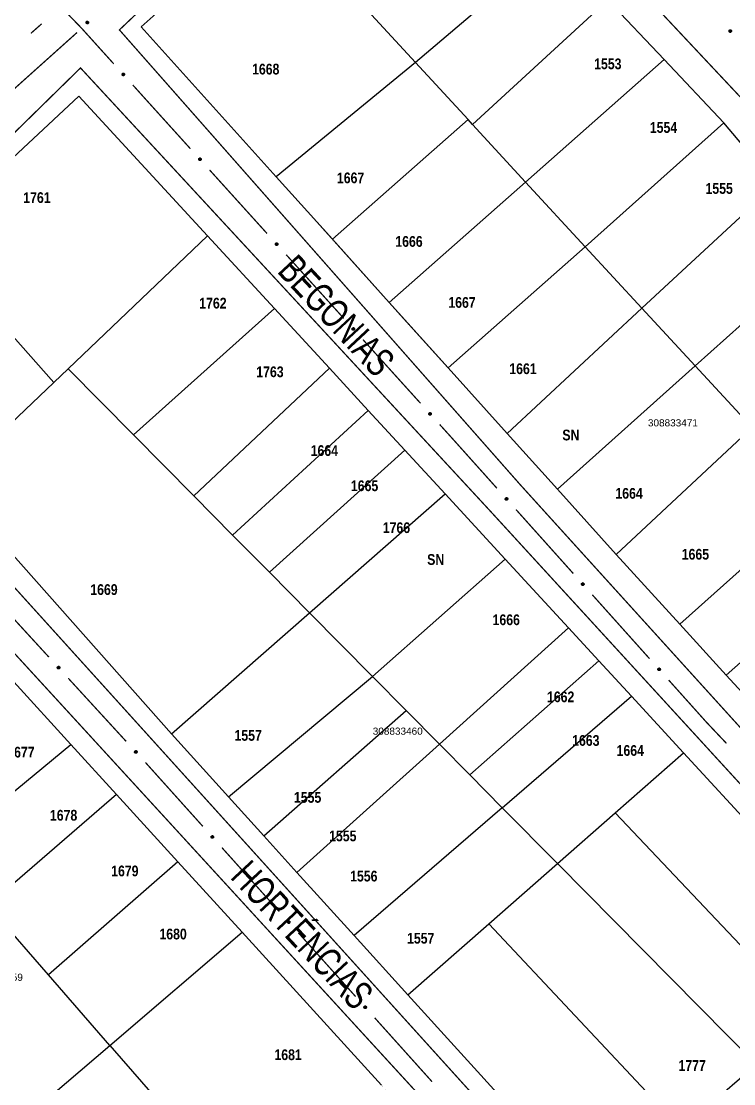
# Model space of a CAD drawing. Extents: x 201549 to 203722, y 4857623 to 4859778.
# Drawn here: x 203247.3 to 203347, y 4858338.3 to 4858486.9 of the extents above; entities that cross this region are included whole.
import ezdxf
from ezdxf.enums import TextEntityAlignment as Align

# ---------------------------------------------------------------- set-up
doc = ezdxf.new("R2010")
doc.units = 0
doc.header["$LTSCALE"] = 1.5
doc.header["$MEASUREMENT"] = 0
for name, color, linetype in [('CD-MALHA-LOTES', 40, 'CONTINUOUS'), ('CD_TXT_QUADRA', 1, 'CONTINUOUS'), ('RU-QUADRAS', 6, 'CONTINUOUS'), ('SV-EIXO-RUA-N-PAV', 6, 'CONTINUOUS'), ('SV-RUA-NAO-PAV-S-GUIA-C-GUIA', 7, 'CONTINUOUS'), ('SV-TXT-RUA-N-PAV-S-GUIA-C-GUIA', 7, 'CONTINUOUS'), ('Th_NmrPort', 1, 'CONTINUOUS')]:
    doc.layers.add(name, color=color, linetype=linetype)
doc.styles.add('ARIAL', font='ARIAL.TTF')
doc.styles.add('MONOTXT', font='ARIAL.TTF', dxfattribs={"height": 0.2})
doc.styles.get("Standard").update_dxf_attribs({"font": 'swisscbo.ttf'})

msp = doc.modelspace()

# ---------------------------------------------------------------- linework, layer by layer
at = {"layer": 'CD-MALHA-LOTES', "linetype": 'Continuous'}
for p, q in [((203282.62, 4858502.69), (203264.12, 4858486.1)), ((203322, 4858497.67), (203302.5, 4858481.11)), ((203302.5, 4858481.11), (203292.72, 4858491.72)), ((203329.42, 4858489.82), (203310.49, 4858472.44)), ((203337.27, 4858481.52), (203329.42, 4858489.82)), ((203264.12, 4858486.1), (203283, 4858465.13)), ((203302.5, 4858481.11), (203283, 4858465.13)), ((203309.85, 4858473.13), (203302.5, 4858481.11)), ((203317.9, 4858464.4), (203337.27, 4858481.52)), ((203345.63, 4858472.67), (203337.27, 4858481.52)), ((203255.4, 4858476.42), (203233.99, 4858456.57)), ((203273.38, 4858456.89), (203255.4, 4858476.42)), ((203290.86, 4858456.4), (203309.85, 4858473.13)), ((203310.49, 4858472.44), (203309.85, 4858473.13)), ((203317.9, 4858464.4), (203310.49, 4858472.44)), ((203326.25, 4858455.34), (203345.63, 4858472.67)), ((203352.87, 4858464.07), (203345.63, 4858472.67)), ((203283, 4858465.13), (203290.86, 4858456.4)), ((203298.83, 4858447.55), (203317.9, 4858464.4)), ((203317.9, 4858464.4), (203326.25, 4858455.34)), ((203352.87, 4858464.07), (203334.18, 4858446.74)), ((203251.89, 4858436.35), (203233.99, 4858456.57)), ((203253.9, 4858438.28), (203273.38, 4858456.89)), ((203282.77, 4858446.69), (203273.38, 4858456.89)), ((203290.86, 4858456.4), (203298.83, 4858447.55)), ((203326.25, 4858455.34), (203307.08, 4858438.39)), ((203334.18, 4858446.74), (203326.25, 4858455.34)), ((203359.68, 4858454.89), (203341.61, 4858438.7)), ((203298.83, 4858447.55), (203307.08, 4858438.39)), ((203263.03, 4858429.05), (203282.77, 4858446.69)), ((203290.45, 4858438.35), (203282.77, 4858446.69)), ((203334.18, 4858446.74), (203315.31, 4858429.25)), ((203334.18, 4858446.74), (203341.61, 4858438.7)), ((203251.89, 4858436.35), (203253.9, 4858438.28)), ((203253.9, 4858438.28), (203263.03, 4858429.05)), ((203271.46, 4858420.52), (203290.45, 4858438.35)), ((203295.88, 4858432.45), (203290.45, 4858438.35)), ((203307.08, 4858438.39), (203315.31, 4858429.25)), ((203341.61, 4858438.7), (203322.34, 4858421.44)), ((203349.59, 4858430.08), (203341.61, 4858438.7)), ((203245.9, 4858430.63), (203251.89, 4858436.35)), ((203276.9, 4858415.03), (203295.88, 4858432.45)), ((203301.01, 4858426.88), (203295.88, 4858432.45)), ((203315.31, 4858429.25), (203322.34, 4858421.44)), ((203349.59, 4858430.08), (203330.58, 4858412.29)), ((203263.03, 4858429.05), (203271.46, 4858420.52)), ((203282.06, 4858409.82), (203301.01, 4858426.88)), ((203306.64, 4858420.77), (203301.01, 4858426.88)), ((203237.22, 4858422.33), (203268.35, 4858387.21)), ((203271.46, 4858420.52), (203276.9, 4858415.03)), ((203287.68, 4858404.13), (203306.64, 4858420.77)), ((203315.04, 4858411.64), (203306.64, 4858420.77)), ((203322.34, 4858421.44), (203330.58, 4858412.29)), ((203339.47, 4858402.56), (203358.93, 4858419.98)), ((203276.9, 4858415.03), (203282.06, 4858409.82)), ((203296.47, 4858395.25), (203315.04, 4858411.64)), ((203323.88, 4858402.05), (203315.04, 4858411.64)), ((203330.58, 4858412.29), (203339.47, 4858402.56)), ((203365.26, 4858412.64), (203345.97, 4858395.44)), ((203282.06, 4858409.82), (203287.68, 4858404.13)), ((203268.35, 4858387.21), (203287.68, 4858404.13)), ((203287.68, 4858404.13), (203296.47, 4858395.25)), ((203339.47, 4858402.56), (203345.97, 4858395.44)), ((203305.83, 4858385.79), (203323.88, 4858402.05)), ((203328.13, 4858397.42), (203323.88, 4858402.05)), ((203310.1, 4858381.47), (203328.13, 4858397.42)), ((203332.69, 4858392.47), (203328.13, 4858397.42)), ((203276.31, 4858378.43), (203296.47, 4858395.25)), ((203301.17, 4858390.5), (203296.47, 4858395.25)), ((203345.97, 4858395.44), (203352.21, 4858388.6)), ((203254.28, 4858385.72), (203246.29, 4858394.48)), ((203314.63, 4858376.89), (203332.69, 4858392.47)), ((203339.97, 4858384.56), (203332.69, 4858392.47)), ((203281.29, 4858372.94), (203301.17, 4858390.5)), ((203305.83, 4858385.79), (203301.17, 4858390.5)), ((203268.35, 4858387.21), (203276.31, 4858378.43)), ((203236.13, 4858370.79), (203254.28, 4858385.72)), ((203260.64, 4858378.76), (203254.28, 4858385.72)), ((203285.91, 4858367.85), (203305.83, 4858385.79)), ((203305.83, 4858385.79), (203310.1, 4858381.47)), ((203330.41, 4858376.17), (203339.97, 4858384.56)), ((203366.89, 4858355.33), (203339.97, 4858384.56)), ((203310.1, 4858381.47), (203314.63, 4858376.89)), ((203260.64, 4858378.76), (203242.7, 4858363.22)), ((203269.24, 4858369.34), (203260.64, 4858378.76)), ((203276.31, 4858378.43), (203281.29, 4858372.94)), ((203314.63, 4858376.89), (203293.92, 4858359.02)), ((203314.63, 4858376.89), (203322.35, 4858369.09)), ((203322.35, 4858369.09), (203330.41, 4858376.17)), ((203330.41, 4858376.17), (203357.64, 4858347.4)), ((203281.29, 4858372.94), (203285.91, 4858367.85)), ((203269.24, 4858369.34), (203251.16, 4858353.5)), ((203278.23, 4858359.48), (203269.24, 4858369.34)), ((203312.74, 4858360.65), (203322.35, 4858369.09)), ((203350.16, 4858340.98), (203322.35, 4858369.09)), ((203293.92, 4858359.02), (203285.91, 4858367.85)), ((203251.16, 4858353.5), (203242.7, 4858363.22)), ((203259.72, 4858343.66), (203278.23, 4858359.48)), ((203297.75, 4858338.09), (203278.23, 4858359.48)), ((203301.44, 4858350.73), (203312.74, 4858360.65)), ((203312.74, 4858360.65), (203339.67, 4858331.99)), ((203293.92, 4858359.02), (203301.44, 4858350.73)), ((203259.72, 4858343.66), (203251.16, 4858353.5)), ((203323.27, 4858326.67), (203301.44, 4858350.73)), ((203240.56, 4858327.29), (203259.72, 4858343.66)), ((203259.72, 4858343.66), (203267.71, 4858334.48)), ((203339.67, 4858331.99), (203350.16, 4858340.98))]:
    msp.add_line(p, q, dxfattribs=at)
at = {"layer": 'RU-QUADRAS', "linetype": 'Continuous'}
for points in [[(203315.7, 4858533.48, 0.01, 0.01, 0), (203363.26, 4858577.71, 0.01, 0.01, 0.0047833237), (203479.38, 4858449.09, 0.01, 0.01, 0), (203430.84, 4858407.87, 0.01, 0.01, -0.0035769616)], [(203264.12, 4858486.1, 0.01, 0.01, 0), (203301.37, 4858519.5, 0.01, 0.01, 0), (203345.63, 4858472.67, 0.01, 0.01, -0.0307586), (203359.68, 4858454.89, 0.01, 0.01, 0), (203413.41, 4858394.27, 0.01, 0.01, 0), (203375.87, 4858362.69, 0.01, 0.01, -0.0034806393)], [(203219.1, 4858442.77, 0.01, 0.01, 0), (203255.4, 4858476.42, 0.01, 0.01, 0), (203366.89, 4858355.33, 0.01, 0.01, 0), (203333.46, 4858326.67, 0.01, 0.01, 0), (203327.78, 4858322.16, 0.01, 0.01, 0), (203323.27, 4858326.67, 0.01, 0.01, 0), (203268.35, 4858387.21, 0.01, 0.01, 0)], [(203171.66, 4858403.34, 0.01, 0.01, 0), (203208.82, 4858435.54, 0.01, 0.01, 0), (203308.17, 4858326.67, 0.01, 0.01, 0), (203319.51, 4858315.07, 0.01, 0.01, 0), (203281.31, 4858283.87, 0.01, 0.01, 0), (203249.01, 4858317.48, 0.01, 0.01, 0), (203241.13, 4858326.67, 0.01, 0.01, 0)]]:
    msp.add_lwpolyline(points, format="xyseb", close=True, dxfattribs=at)
at = {"layer": 'SV-EIXO-RUA-N-PAV', "const_width": 0.18}
for points in [[(203255.792024, 4858485.894484), (203252.090799, 4858489.714239)], [(203256.248362, 4858485.388723), (203255.792024, 4858485.894484)], [(203246.211465, 4858477.305737), (203255.146632, 4858485.315905)], [(203260.267754, 4858480.934008), (203256.248362, 4858485.388723)], [(203265.057745, 4858475.625234), (203262.947349, 4858477.964198)], [(203265.627663, 4858474.995037), (203265.057745, 4858475.625234)], [(203270.993618, 4858469.061528), (203265.627663, 4858474.995037)], [(203281.725529, 4858457.194512), (203273.676596, 4858466.094774)], [(203292.45744, 4858445.327495), (203284.408507, 4858454.227757)], [(203303.189351, 4858433.460478), (203295.140417, 4858442.36074)], [(203307.818834, 4858428.341337), (203305.872328, 4858430.493724)], [(203307.884219, 4858428.26835), (203307.818834, 4858428.341337)], [(203313.889454, 4858421.564832), (203307.884219, 4858428.26835)], [(203324.565427, 4858409.647466), (203316.558447, 4858418.58549)], [(203251.199753, 4858397.955991), (203243.089212, 4858406.800149)], [(203335.2414, 4858397.730101), (203327.23442, 4858406.668125)], [(203262.013807, 4858386.163781), (203253.903266, 4858395.007939)], [(203343.178966, 4858388.869563), (203337.910393, 4858394.75076)], [(203343.250426, 4858388.79396), (203343.178966, 4858388.869563)], [(203345.998089, 4858385.887012), (203343.250426, 4858388.79396)], [(203264.750992, 4858383.179012), (203264.717321, 4858383.215729)], [(203265.385855, 4858382.472051), (203264.750992, 4858383.179012)], [(203272.735496, 4858374.28775), (203265.385855, 4858382.472051)], [(203283.425883, 4858362.383312), (203275.408093, 4858371.311641)], [(203294.116269, 4858350.478875), (203286.098479, 4858359.407203)], [(203304.806656, 4858338.574437), (203296.788866, 4858347.502766)]]:
    msp.add_lwpolyline(points, dxfattribs=at)
at = {"layer": 'SV-EIXO-RUA-N-PAV'}
for points in [[(203256.412458, 4858486.673197), (203256.411674, 4858486.722099), (203256.421, 4858486.764289), (203256.438906, 4858486.797238), (203256.462321, 4858486.822228), (203256.489156, 4858486.845096), (203256.521298, 4858486.862183), (203256.561172, 4858486.873246), (203256.610222, 4858486.874377), (203256.652813, 4858486.861982), (203256.686055, 4858486.846156), (203256.71352, 4858486.82324), (203256.735298, 4858486.796799), (203256.751943, 4858486.762825), (203256.762759, 4858486.722307), (203256.762703, 4858486.672958), (203256.753276, 4858486.631659), (203256.735119, 4858486.600244), (203256.711907, 4858486.572779), (203256.684231, 4858486.549761), (203256.652583, 4858486.53317), (203256.611768, 4858486.522353), (203256.563061, 4858486.523054), (203256.521763, 4858486.531986), (203256.490101, 4858486.549697), (203256.463577, 4858486.573159), (203256.440313, 4858486.599795), (203256.421791, 4858486.631389), (203256.412458, 4858486.673197)], [(203346.515696, 4858485.69051), (203346.564583, 4858485.689065), (203346.606304, 4858485.677827), (203346.638403, 4858485.658439), (203346.662301, 4858485.633909), (203346.683923, 4858485.606061), (203346.699528, 4858485.573174), (203346.708763, 4858485.532837), (203346.707659, 4858485.483787), (203346.693337, 4858485.441805), (203346.676013, 4858485.409318), (203346.65187, 4858485.382926), (203346.624465, 4858485.362374), (203346.589768, 4858485.347294), (203346.548799, 4858485.338334), (203346.499504, 4858485.340639), (203346.458677, 4858485.351937), (203346.428122, 4858485.371505), (203346.401743, 4858485.395945), (203346.380009, 4858485.424641), (203346.364876, 4858485.457011), (203346.35593, 4858485.498277), (203346.358849, 4858485.546901), (203346.369653, 4858485.587749), (203346.388787, 4858485.618571), (203346.413433, 4858485.644), (203346.441101, 4858485.666027), (203346.473506, 4858485.68309), (203346.515696, 4858485.69051)], [(203261.622073, 4858479.268684), (203261.573199, 4858479.270501), (203261.531565, 4858479.282056), (203261.499614, 4858479.301689), (203261.475904, 4858479.3264), (203261.454495, 4858479.354412), (203261.439141, 4858479.387417), (203261.430213, 4858479.427823), (203261.431692, 4858479.476864), (203261.446333, 4858479.518735), (203261.463904, 4858479.551089), (203261.488248, 4858479.577297), (203261.515809, 4858479.597639), (203261.550619, 4858479.612454), (203261.591655, 4858479.621101), (203261.640932, 4858479.618421), (203261.681671, 4858479.606812), (203261.712076, 4858479.587011), (203261.738268, 4858479.562371), (203261.759783, 4858479.533511), (203261.774668, 4858479.501026), (203261.7833, 4858479.459693), (203261.78001, 4858479.411093), (203261.768896, 4858479.370328), (203261.749527, 4858479.339653), (203261.724688, 4858479.314413), (203261.696853, 4858479.292598), (203261.664319, 4858479.275782), (203261.622073, 4858479.268684)], [(203272.349834, 4858467.397749), (203272.300958, 4858467.39951), (203272.259311, 4858467.411019), (203272.227338, 4858467.430615), (203272.203599, 4858467.455298), (203272.182158, 4858467.483286), (203272.166766, 4858467.516273), (203272.157793, 4858467.556669), (203272.159215, 4858467.605712), (203272.173809, 4858467.6476), (203272.191343, 4858467.679974), (203272.215657, 4858467.706209), (203272.243195, 4858467.726583), (203272.277989, 4858467.741438), (203272.319015, 4858467.750132), (203272.368294, 4858467.747508), (203272.409046, 4858467.735945), (203272.439474, 4858467.716179), (203272.465694, 4858467.691569), (203272.487242, 4858467.662733), (203272.502164, 4858467.630265), (203272.510843, 4858467.588942), (203272.507609, 4858467.540338), (203272.496541, 4858467.499561), (203272.477207, 4858467.468863), (203272.452397, 4858467.443595), (203272.424587, 4858467.421748), (203272.392071, 4858467.404895), (203272.349834, 4858467.397749)], [(203283.081745, 4858455.530732), (203283.032868, 4858455.532494), (203282.991221, 4858455.544002), (203282.959248, 4858455.563598), (203282.93551, 4858455.588282), (203282.914069, 4858455.61627), (203282.898677, 4858455.649257), (203282.889704, 4858455.689653), (203282.891126, 4858455.738695), (203282.905719, 4858455.780583), (203282.923254, 4858455.812957), (203282.947568, 4858455.839192), (203282.975106, 4858455.859566), (203283.009899, 4858455.874421), (203283.050926, 4858455.883115), (203283.100205, 4858455.880491), (203283.140957, 4858455.868928), (203283.171385, 4858455.849162), (203283.197605, 4858455.824552), (203283.219153, 4858455.795716), (203283.234075, 4858455.763248), (203283.242754, 4858455.721925), (203283.23952, 4858455.673321), (203283.228452, 4858455.632544), (203283.209118, 4858455.601846), (203283.184308, 4858455.576578), (203283.156497, 4858455.554731), (203283.123982, 4858455.537879), (203283.081745, 4858455.530732)], [(203293.813656, 4858443.663716), (203293.764779, 4858443.665477), (203293.723132, 4858443.676985), (203293.691159, 4858443.696581), (203293.667421, 4858443.721265), (203293.64598, 4858443.749253), (203293.630588, 4858443.78224), (203293.621615, 4858443.822636), (203293.623037, 4858443.871678), (203293.63763, 4858443.913567), (203293.655165, 4858443.945941), (203293.679479, 4858443.972176), (203293.707016, 4858443.992549), (203293.74181, 4858444.007404), (203293.782836, 4858444.016098), (203293.832116, 4858444.013474), (203293.872868, 4858444.001912), (203293.903296, 4858443.982145), (203293.929516, 4858443.957535), (203293.951064, 4858443.928699), (203293.965986, 4858443.896231), (203293.974665, 4858443.854909), (203293.97143, 4858443.806304), (203293.960362, 4858443.765527), (203293.941028, 4858443.734829), (203293.916218, 4858443.709561), (203293.888408, 4858443.687714), (203293.855893, 4858443.670862), (203293.813656, 4858443.663716)], [(203304.545567, 4858431.796699), (203304.49669, 4858431.79846), (203304.455043, 4858431.809968), (203304.42307, 4858431.829564), (203304.399332, 4858431.854248), (203304.377891, 4858431.882236), (203304.362499, 4858431.915223), (203304.353526, 4858431.955619), (203304.354948, 4858432.004661), (203304.369541, 4858432.04655), (203304.387076, 4858432.078924), (203304.411389, 4858432.105159), (203304.438927, 4858432.125532), (203304.473721, 4858432.140387), (203304.514747, 4858432.149081), (203304.564027, 4858432.146457), (203304.604779, 4858432.134895), (203304.635207, 4858432.115128), (203304.661427, 4858432.090518), (203304.682974, 4858432.061682), (203304.697897, 4858432.029215), (203304.706576, 4858431.987892), (203304.703341, 4858431.939287), (203304.692273, 4858431.89851), (203304.672939, 4858431.867813), (203304.648129, 4858431.842544), (203304.620319, 4858431.820698), (203304.587804, 4858431.803845), (203304.545567, 4858431.796699)], [(203315.237829, 4858419.894692), (203315.188961, 4858419.896683), (203315.147369, 4858419.908387), (203315.115489, 4858419.928133), (203315.091867, 4858419.952928), (203315.070557, 4858419.981017), (203315.055321, 4858420.014076), (203315.046538, 4858420.054513), (203315.048191, 4858420.103549), (203315.062981, 4858420.145368), (203315.080668, 4858420.177659), (203315.105104, 4858420.203779), (203315.132738, 4858420.224023), (203315.167601, 4858420.238714), (203315.208668, 4858420.247215), (203315.257934, 4858420.244359), (203315.298631, 4858420.232605), (203315.328966, 4858420.212696), (203315.35507, 4858420.187963), (203315.376482, 4858420.159026), (203315.391251, 4858420.126488), (203315.399736, 4858420.085125), (203315.396273, 4858420.036536), (203315.385013, 4858419.995812), (203315.365535, 4858419.965206), (203315.340606, 4858419.940054), (203315.312694, 4858419.918339), (203315.280099, 4858419.901639), (203315.237829, 4858419.894692)], [(203325.913802, 4858407.977326), (203325.864935, 4858407.979317), (203325.823342, 4858407.991021), (203325.791462, 4858408.010768), (203325.76784, 4858408.035563), (203325.74653, 4858408.063651), (203325.731294, 4858408.09671), (203325.722511, 4858408.137148), (203325.724164, 4858408.186183), (203325.738954, 4858408.228003), (203325.756641, 4858408.260294), (203325.781077, 4858408.286414), (203325.808711, 4858408.306658), (203325.843574, 4858408.321349), (203325.884641, 4858408.32985), (203325.933907, 4858408.326994), (203325.974605, 4858408.31524), (203326.004939, 4858408.295331), (203326.031043, 4858408.270598), (203326.052455, 4858408.241661), (203326.067224, 4858408.209123), (203326.075709, 4858408.16776), (203326.072246, 4858408.119171), (203326.060986, 4858408.078447), (203326.041508, 4858408.04784), (203326.016579, 4858408.022689), (203325.988667, 4858408.000973), (203325.956073, 4858407.984274), (203325.913802, 4858407.977326)], [(203252.567489, 4858396.30167), (203252.518601, 4858396.303091), (203252.476876, 4858396.31431), (203252.444767, 4858396.333684), (203252.420858, 4858396.358202), (203252.399223, 4858396.386041), (203252.383602, 4858396.41892), (203252.374349, 4858396.459253), (203252.375431, 4858396.508304), (203252.389733, 4858396.550293), (203252.407042, 4858396.582787), (203252.431173, 4858396.609191), (203252.458569, 4858396.629755), (203252.493259, 4858396.644851), (203252.534223, 4858396.65383), (203252.58352, 4858396.651548), (203252.624351, 4858396.640269), (203252.654916, 4858396.620714), (203252.681306, 4858396.596287), (203252.703053, 4858396.567601), (203252.718201, 4858396.535238), (203252.727166, 4858396.493976), (203252.72427, 4858396.44535), (203252.713485, 4858396.404498), (203252.694365, 4858396.373666), (203252.669731, 4858396.348226), (203252.642073, 4858396.326187), (203252.609676, 4858396.309109), (203252.567489, 4858396.30167)], [(203336.589776, 4858396.059961), (203336.540908, 4858396.061952), (203336.499315, 4858396.073656), (203336.467435, 4858396.093402), (203336.443813, 4858396.118197), (203336.422503, 4858396.146286), (203336.407267, 4858396.179345), (203336.398484, 4858396.219783), (203336.400137, 4858396.268818), (203336.414927, 4858396.310637), (203336.432614, 4858396.342928), (203336.457051, 4858396.369049), (203336.484684, 4858396.389292), (203336.519547, 4858396.403984), (203336.560614, 4858396.412484), (203336.60988, 4858396.409629), (203336.650578, 4858396.397875), (203336.680913, 4858396.377965), (203336.707017, 4858396.353232), (203336.728428, 4858396.324295), (203336.743197, 4858396.291758), (203336.751682, 4858396.250394), (203336.748219, 4858396.201806), (203336.736959, 4858396.161081), (203336.717481, 4858396.130475), (203336.692552, 4858396.105323), (203336.66464, 4858396.083608), (203336.632046, 4858396.066908), (203336.589776, 4858396.059961)], [(203263.381544, 4858384.509459), (203263.332656, 4858384.510881), (203263.29093, 4858384.5221), (203263.258822, 4858384.541474), (203263.234913, 4858384.565992), (203263.213277, 4858384.59383), (203263.197657, 4858384.62671), (203263.188404, 4858384.667042), (203263.189485, 4858384.716093), (203263.203787, 4858384.758082), (203263.221097, 4858384.790577), (203263.245228, 4858384.81698), (203263.272623, 4858384.837545), (203263.307313, 4858384.852641), (203263.348278, 4858384.861619), (203263.397574, 4858384.859338), (203263.438406, 4858384.848058), (203263.468971, 4858384.828504), (203263.495361, 4858384.804076), (203263.517108, 4858384.775391), (203263.532255, 4858384.743027), (203263.541221, 4858384.701766), (203263.538324, 4858384.65314), (203263.52754, 4858384.612287), (203263.508419, 4858384.581456), (203263.483785, 4858384.556016), (203263.456128, 4858384.533977), (203263.42373, 4858384.516899), (203263.381544, 4858384.509459)], [(203274.085891, 4858372.619243), (203274.037021, 4858372.621175), (203273.995415, 4858372.632828), (203273.96351, 4858372.652536), (203273.939858, 4858372.677303), (203273.918515, 4858372.705365), (203273.903239, 4858372.738406), (203273.894406, 4858372.778833), (203273.896, 4858372.82787), (203273.91074, 4858372.869707), (203273.928387, 4858372.90202), (203273.952792, 4858372.92817), (203273.980401, 4858372.948447), (203274.015247, 4858372.96318), (203274.056303, 4858372.971731), (203274.105573, 4858372.968935), (203274.146285, 4858372.95723), (203274.176643, 4858372.937357), (203274.202777, 4858372.912656), (203274.224224, 4858372.883745), (203274.239033, 4858372.851225), (203274.247567, 4858372.809872), (203274.244163, 4858372.761279), (203274.232953, 4858372.720541), (203274.213512, 4858372.689911), (203274.188613, 4858372.66473), (203274.160727, 4858372.64298), (203274.128153, 4858372.626241), (203274.085891, 4858372.619243)], [(203284.776278, 4858360.714805), (203284.727408, 4858360.716737), (203284.685801, 4858360.728391), (203284.653897, 4858360.748099), (203284.630245, 4858360.772865), (203284.608902, 4858360.800928), (203284.593625, 4858360.833968), (203284.584793, 4858360.874396), (203284.586387, 4858360.923433), (203284.601126, 4858360.96527), (203284.618774, 4858360.997582), (203284.643179, 4858361.023732), (203284.670788, 4858361.04401), (203284.705634, 4858361.058743), (203284.74669, 4858361.067293), (203284.79596, 4858361.064497), (203284.836671, 4858361.052792), (203284.86703, 4858361.03292), (203284.893164, 4858361.008218), (203284.914611, 4858360.979307), (203284.929419, 4858360.946788), (203284.937954, 4858360.905435), (203284.93455, 4858360.856842), (203284.923339, 4858360.816104), (203284.903898, 4858360.785474), (203284.879, 4858360.760292), (203284.851114, 4858360.738543), (203284.81854, 4858360.721804), (203284.776278, 4858360.714805)], [(203295.466665, 4858348.810368), (203295.417795, 4858348.8123), (203295.376188, 4858348.823953), (203295.344284, 4858348.843661), (203295.320632, 4858348.868428), (203295.299288, 4858348.89649), (203295.284012, 4858348.929531), (203295.27518, 4858348.969958), (203295.276774, 4858349.018995), (203295.291513, 4858349.060832), (203295.309161, 4858349.093145), (203295.333566, 4858349.119295), (203295.361175, 4858349.139572), (203295.39602, 4858349.154305), (203295.437077, 4858349.162856), (203295.486346, 4858349.16006), (203295.527058, 4858349.148355), (203295.557417, 4858349.128482), (203295.583551, 4858349.103781), (203295.604997, 4858349.07487), (203295.619806, 4858349.04235), (203295.628341, 4858349.000997), (203295.624936, 4858348.952404), (203295.613726, 4858348.911666), (203295.594285, 4858348.881036), (203295.569387, 4858348.855855), (203295.5415, 4858348.834105), (203295.508927, 4858348.817366), (203295.466665, 4858348.810368)]]:
    msp.add_lwpolyline(points, close=True, dxfattribs=at)
for points in [[(203256.411674, 4858486.722099), (203256.521298, 4858486.862183)], [(203256.412458, 4858486.673197), (203256.561172, 4858486.873246)], [(203256.413113, 4858486.699852), (203256.536314, 4858486.862178)], [(203256.416886, 4858486.746172), (203256.499678, 4858486.846672)], [(203256.418992, 4858486.65162), (203256.584542, 4858486.869987)], [(203256.421, 4858486.764289), (203256.489156, 4858486.845096)], [(203256.421791, 4858486.631389), (203256.610222, 4858486.874377)], [(203256.434491, 4858486.618843), (203256.62797, 4858486.865243)], [(203256.440313, 4858486.599795), (203256.652813, 4858486.861982)], [(203256.453842, 4858486.589933), (203256.66466, 4858486.851803)], [(203256.463577, 4858486.573159), (203256.686055, 4858486.846156)], [(203256.478978, 4858486.562964), (203256.700398, 4858486.831608)], [(203256.490101, 4858486.549697), (203256.71352, 4858486.82324)], [(203256.508927, 4858486.542757), (203256.722634, 4858486.807528)], [(203256.521763, 4858486.531986), (203256.735298, 4858486.796799)], [(203256.544653, 4858486.528351), (203256.741026, 4858486.775721)], [(203256.563061, 4858486.523054), (203256.751943, 4858486.762825)], [(203256.589041, 4858486.526503), (203256.755565, 4858486.740048)], [(203256.611768, 4858486.522353), (203256.762759, 4858486.722307)], [(203256.634377, 4858486.533342), (203256.757585, 4858486.691809)], [(203256.652583, 4858486.53317), (203256.762703, 4858486.672958)], [(203256.67102, 4858486.544988), (203256.753808, 4858486.647418)], [(203256.684231, 4858486.549761), (203256.753276, 4858486.631659)], [(203346.364978, 4858485.565048), (203346.603148, 4858485.357613)], [(203346.369653, 4858485.587749), (203346.624465, 4858485.362374)], [(203346.380997, 4858485.600082), (203346.635759, 4858485.374536)], [(203346.388787, 4858485.618571), (203346.65187, 4858485.382926)], [(203346.402547, 4858485.629079), (203346.660827, 4858485.395653)], [(203346.413433, 4858485.644), (203346.676013, 4858485.409318)], [(203346.430633, 4858485.652961), (203346.682629, 4858485.430434)], [(203346.441101, 4858485.666027), (203346.693337, 4858485.441805)], [(203346.460394, 4858485.670975), (203346.697726, 4858485.466473)], [(203346.473506, 4858485.68309), (203346.707659, 4858485.483787)], [(203346.493843, 4858485.684965), (203346.704443, 4858485.50964)], [(203346.515696, 4858485.69051), (203346.708763, 4858485.532837)], [(203346.542293, 4858485.688641), (203346.698839, 4858485.558174)], [(203346.564583, 4858485.689065), (203346.699528, 4858485.573174)], [(203346.588394, 4858485.682762), (203346.685018, 4858485.595478)], [(203346.606304, 4858485.677827), (203346.683923, 4858485.606061)], [(203346.35593, 4858485.498277), (203346.548799, 4858485.338334)], [(203346.358849, 4858485.546901), (203346.589768, 4858485.347294)], [(203346.361111, 4858485.520791), (203346.56685, 4858485.344713)], [(203346.364876, 4858485.457011), (203346.499504, 4858485.340639)], [(203346.365878, 4858485.475191), (203346.518568, 4858485.344893)], [(203346.375843, 4858485.438055), (203346.474396, 4858485.350688)], [(203346.380009, 4858485.424641), (203346.458677, 4858485.351937)], [(203261.7833, 4858479.459693), (203261.591655, 4858479.621101)], [(203261.774668, 4858479.501026), (203261.640932, 4858479.618421)], [(203261.622073, 4858479.268684), (203261.430213, 4858479.427823)], [(203261.664319, 4858479.275782), (203261.431692, 4858479.476864)], [(203261.643968, 4858479.274062), (203261.43471, 4858479.450987)], [(203261.573199, 4858479.270501), (203261.439141, 4858479.387417)], [(203261.595491, 4858479.270755), (203261.439944, 4858479.402411)], [(203261.677522, 4858479.287796), (203261.441756, 4858479.494101)], [(203261.696853, 4858479.292598), (203261.446333, 4858479.518735)], [(203261.549437, 4858479.276986), (203261.45348, 4858479.365003)], [(203261.531565, 4858479.282056), (203261.454495, 4858479.354412)], [(203261.70742, 4858479.305583), (203261.457127, 4858479.530025)], [(203261.724688, 4858479.314413), (203261.463904, 4858479.551089)], [(203261.735687, 4858479.32925), (203261.479194, 4858479.564638)], [(203261.749527, 4858479.339653), (203261.488248, 4858479.577297)], [(203261.757457, 4858479.358082), (203261.504422, 4858479.585563)], [(203261.768896, 4858479.370328), (203261.515809, 4858479.597639)], [(203261.773743, 4858479.392993), (203261.537161, 4858479.602238)], [(203261.78001, 4858479.411093), (203261.550619, 4858479.612454)], [(203261.777947, 4858479.437219), (203261.573557, 4858479.61486)], [(203261.773528, 4858479.482854), (203261.621835, 4858479.614312)], [(203261.763846, 4858479.520065), (203261.665963, 4858479.608181)], [(203261.759783, 4858479.533511), (203261.681671, 4858479.606812)], [(203272.501362, 4858467.522231), (203272.264542, 4858467.731206)], [(203272.507609, 4858467.540338), (203272.277989, 4858467.741438)], [(203272.505516, 4858467.566462), (203272.300923, 4858467.74387)], [(203272.510843, 4858467.588942), (203272.319015, 4858467.750132)], [(203272.501045, 4858467.612092), (203272.349202, 4858467.743377)], [(203272.502164, 4858467.630265), (203272.368294, 4858467.747508)], [(203272.491321, 4858467.649292), (203272.393337, 4858467.737296)], [(203272.487242, 4858467.662733), (203272.409046, 4858467.735945)], [(203272.349834, 4858467.397749), (203272.157793, 4858467.556669)], [(203272.392071, 4858467.404895), (203272.159215, 4858467.605712)], [(203272.371723, 4858467.403152), (203272.162263, 4858467.579839)], [(203272.300958, 4858467.39951), (203272.166766, 4858467.516273)], [(203272.32325, 4858467.39979), (203272.167552, 4858467.531269)], [(203272.405261, 4858467.416925), (203272.16926, 4858467.622961)], [(203272.424587, 4858467.421748), (203272.173809, 4858467.6476)], [(203272.277188, 4858467.405968), (203272.181132, 4858467.493876)], [(203272.259311, 4858467.411019), (203272.182158, 4858467.483286)], [(203272.435139, 4858467.434746), (203272.18459, 4858467.658902)], [(203272.452397, 4858467.443595), (203272.191343, 4858467.679974)], [(203272.463379, 4858467.458445), (203272.206618, 4858467.69354)], [(203272.477207, 4858467.468863), (203272.215657, 4858467.706209)], [(203272.485116, 4858467.487302), (203272.231822, 4858467.714494)], [(203272.496541, 4858467.499561), (203272.243195, 4858467.726583)], [(203283.217027, 4858455.620285), (203282.963733, 4858455.847477)], [(203283.228452, 4858455.632544), (203282.975106, 4858455.859566)], [(203283.233273, 4858455.655214), (203282.996453, 4858455.864189)], [(203283.23952, 4858455.673321), (203283.009899, 4858455.874421)], [(203283.237427, 4858455.699445), (203283.032834, 4858455.876853)], [(203283.242754, 4858455.721925), (203283.050926, 4858455.883115)], [(203283.232956, 4858455.745075), (203283.081113, 4858455.87636)], [(203283.234075, 4858455.763248), (203283.100205, 4858455.880491)], [(203283.223231, 4858455.782275), (203283.125247, 4858455.870279)], [(203283.219153, 4858455.795716), (203283.140957, 4858455.868928)], [(203283.081745, 4858455.530732), (203282.889704, 4858455.689653)], [(203283.123982, 4858455.537879), (203282.891126, 4858455.738695)], [(203283.103634, 4858455.536135), (203282.894174, 4858455.712822)], [(203283.032868, 4858455.532494), (203282.898677, 4858455.649257)], [(203283.055161, 4858455.532773), (203282.899463, 4858455.664252)], [(203283.137172, 4858455.549908), (203282.901171, 4858455.755944)], [(203283.156497, 4858455.554731), (203282.905719, 4858455.780583)], [(203283.009099, 4858455.538951), (203282.913042, 4858455.626859)], [(203282.991221, 4858455.544002), (203282.914069, 4858455.61627)], [(203283.167049, 4858455.567729), (203282.916501, 4858455.791885)], [(203283.184308, 4858455.576578), (203282.923254, 4858455.812957)], [(203283.19529, 4858455.591428), (203282.938528, 4858455.826523)], [(203283.209118, 4858455.601846), (203282.947568, 4858455.839192)], [(203293.927201, 4858443.724412), (203293.670439, 4858443.959507)], [(203293.941028, 4858443.734829), (203293.679479, 4858443.972176)], [(203293.948938, 4858443.753268), (203293.695644, 4858443.98046)], [(203293.960362, 4858443.765527), (203293.707016, 4858443.992549)], [(203293.965184, 4858443.788197), (203293.728364, 4858443.997172)], [(203293.97143, 4858443.806304), (203293.74181, 4858444.007404)], [(203293.969337, 4858443.832428), (203293.764745, 4858444.009836)], [(203293.974665, 4858443.854909), (203293.782836, 4858444.016098)], [(203293.964867, 4858443.878058), (203293.813024, 4858444.009343)], [(203293.965986, 4858443.896231), (203293.832116, 4858444.013474)], [(203293.955142, 4858443.915258), (203293.857158, 4858444.003262)], [(203293.951064, 4858443.928699), (203293.872868, 4858444.001912)], [(203293.813656, 4858443.663716), (203293.621615, 4858443.822636)], [(203293.855893, 4858443.670862), (203293.623037, 4858443.871678)], [(203293.835544, 4858443.669118), (203293.626085, 4858443.845805)], [(203293.764779, 4858443.665477), (203293.630588, 4858443.78224)], [(203293.787072, 4858443.665757), (203293.631374, 4858443.797235)], [(203293.869083, 4858443.682891), (203293.633081, 4858443.888927)], [(203293.888408, 4858443.687714), (203293.63763, 4858443.913567)], [(203293.74101, 4858443.671935), (203293.644953, 4858443.759842)], [(203293.723132, 4858443.676985), (203293.64598, 4858443.749253)], [(203293.89896, 4858443.700712), (203293.648412, 4858443.924868)], [(203293.916218, 4858443.709561), (203293.655165, 4858443.945941)], [(203304.648129, 4858431.842544), (203304.387076, 4858432.078924)], [(203304.659112, 4858431.857395), (203304.40235, 4858432.09249)], [(203304.672939, 4858431.867813), (203304.411389, 4858432.105159)], [(203304.680849, 4858431.886251), (203304.427555, 4858432.113444)], [(203304.692273, 4858431.89851), (203304.438927, 4858432.125532)], [(203304.697095, 4858431.92118), (203304.460275, 4858432.130156)], [(203304.703341, 4858431.939287), (203304.473721, 4858432.140387)], [(203304.701248, 4858431.965411), (203304.496656, 4858432.142819)], [(203304.706576, 4858431.987892), (203304.514747, 4858432.149081)], [(203304.696778, 4858432.011042), (203304.544935, 4858432.142327)], [(203304.697897, 4858432.029215), (203304.564027, 4858432.146457)], [(203304.687053, 4858432.048241), (203304.589069, 4858432.136245)], [(203304.682974, 4858432.061682), (203304.604779, 4858432.134895)], [(203304.545567, 4858431.796699), (203304.353526, 4858431.955619)], [(203304.587804, 4858431.803845), (203304.354948, 4858432.004661)], [(203304.567455, 4858431.802102), (203304.357996, 4858431.978788)], [(203304.49669, 4858431.79846), (203304.362499, 4858431.915223)], [(203304.518982, 4858431.79874), (203304.363285, 4858431.930218)], [(203304.600994, 4858431.815874), (203304.364992, 4858432.02191)], [(203304.620319, 4858431.820698), (203304.369541, 4858432.04655)], [(203304.472921, 4858431.804918), (203304.376864, 4858431.892825)], [(203304.455043, 4858431.809968), (203304.377891, 4858431.882236)], [(203304.630871, 4858431.833695), (203304.380323, 4858432.057851)], [(203315.340606, 4858419.940054), (203315.080668, 4858420.177659)], [(203315.351658, 4858419.954853), (203315.096005, 4858420.191153)], [(203315.365535, 4858419.965206), (203315.105104, 4858420.203779)], [(203315.373531, 4858419.983607), (203315.121308, 4858420.211988)], [(203315.385013, 4858419.995812), (203315.132738, 4858420.224023)], [(203315.389941, 4858420.018459), (203315.154107, 4858420.228546)], [(203315.396273, 4858420.036536), (203315.167601, 4858420.238714)], [(203315.394303, 4858420.06267), (203315.190547, 4858420.241039)], [(203315.399736, 4858420.085125), (203315.208668, 4858420.247215)], [(203315.390047, 4858420.108321), (203315.238823, 4858420.240319)], [(203315.391251, 4858420.126488), (203315.257934, 4858420.244359)], [(203315.380497, 4858420.145566), (203315.282928, 4858420.23403)], [(203315.376482, 4858420.159026), (203315.298631, 4858420.232605)], [(203315.237829, 4858419.894692), (203315.046538, 4858420.054513)], [(203315.280099, 4858419.901639), (203315.048191, 4858420.103549)], [(203315.259743, 4858419.899991), (203315.051117, 4858420.077661)], [(203315.188961, 4858419.896683), (203315.055321, 4858420.014076)], [(203315.211255, 4858419.896858), (203315.056177, 4858420.029067)], [(203315.293346, 4858419.913606), (203315.058316, 4858420.12075)], [(203315.312694, 4858419.918339), (203315.062981, 4858420.145368)], [(203315.165223, 4858419.903252), (203315.069581, 4858419.991611)], [(203315.147369, 4858419.908387), (203315.070557, 4858419.981017)], [(203315.323307, 4858419.931286), (203315.073815, 4858420.156618)], [(203326.049504, 4858408.066242), (203325.797281, 4858408.294623)], [(203326.060986, 4858408.078447), (203325.808711, 4858408.306658)], [(203326.065914, 4858408.101094), (203325.83008, 4858408.311181)], [(203326.072246, 4858408.119171), (203325.843574, 4858408.321349)], [(203326.070276, 4858408.145305), (203325.86652, 4858408.323673)], [(203326.075709, 4858408.16776), (203325.884641, 4858408.32985)], [(203326.06602, 4858408.190956), (203325.914796, 4858408.322953)], [(203326.067224, 4858408.209123), (203325.933907, 4858408.326994)], [(203326.05647, 4858408.2282), (203325.958901, 4858408.316665)], [(203326.052455, 4858408.241661), (203325.974605, 4858408.31524)], [(203325.913802, 4858407.977326), (203325.722511, 4858408.137148)], [(203325.956073, 4858407.984274), (203325.724164, 4858408.186183)], [(203325.935716, 4858407.982626), (203325.72709, 4858408.160296)], [(203325.864935, 4858407.979317), (203325.731294, 4858408.09671)], [(203325.887228, 4858407.979492), (203325.732151, 4858408.111702)], [(203325.969319, 4858407.996241), (203325.734289, 4858408.203385)], [(203325.988667, 4858408.000973), (203325.738954, 4858408.228003)], [(203325.841196, 4858407.985887), (203325.745554, 4858408.074245)], [(203325.823342, 4858407.991021), (203325.74653, 4858408.063651)], [(203325.99928, 4858408.013921), (203325.749788, 4858408.239253)], [(203326.016579, 4858408.022689), (203325.756641, 4858408.260294)], [(203326.027632, 4858408.037488), (203325.771979, 4858408.273788)], [(203326.041508, 4858408.04784), (203325.781077, 4858408.286414)], [(203252.567489, 4858396.30167), (203252.374349, 4858396.459253)], [(203252.609676, 4858396.309109), (203252.375431, 4858396.508304)], [(203252.589339, 4858396.307224), (203252.378658, 4858396.482452)], [(203252.518601, 4858396.303091), (203252.383602, 4858396.41892)], [(203252.540891, 4858396.303526), (203252.384285, 4858396.43392)], [(203252.622782, 4858396.32123), (203252.385355, 4858396.525622)], [(203252.642073, 4858396.326187), (203252.389733, 4858396.550293)], [(203252.652535, 4858396.339258), (203252.400436, 4858396.561668)], [(203252.669731, 4858396.348226), (203252.407042, 4858396.582787)], [(203252.68061, 4858396.363153), (203252.422222, 4858396.596459)], [(203252.694365, 4858396.373666), (203252.431173, 4858396.609191)], [(203252.702146, 4858396.39216), (203252.44728, 4858396.617587)], [(203252.713485, 4858396.404498), (203252.458569, 4858396.629755)], [(203252.718149, 4858396.427201), (203252.479884, 4858396.634526)], [(203252.72427, 4858396.44535), (203252.493259, 4858396.644851)], [(203252.721995, 4858396.471459), (203252.516176, 4858396.647442)], [(203252.727166, 4858396.493976), (203252.534223, 4858396.65383)], [(203252.717208, 4858396.517057), (203252.564457, 4858396.647285)], [(203252.718201, 4858396.535238), (203252.58352, 4858396.651548)], [(203252.707225, 4858396.554188), (203252.608633, 4858396.64151)], [(203252.703053, 4858396.567601), (203252.624351, 4858396.640269)], [(203336.748219, 4858396.201806), (203336.519547, 4858396.403984)], [(203336.746249, 4858396.227939), (203336.542493, 4858396.406308)], [(203336.751682, 4858396.250394), (203336.560614, 4858396.412484)], [(203336.741993, 4858396.27359), (203336.590769, 4858396.405588)], [(203336.743197, 4858396.291758), (203336.60988, 4858396.409629)], [(203252.494788, 4858396.309384), (203252.398123, 4858396.396623)], [(203252.476876, 4858396.31431), (203252.399223, 4858396.386041)], [(203336.589776, 4858396.059961), (203336.398484, 4858396.219783)], [(203336.632046, 4858396.066908), (203336.400137, 4858396.268818)], [(203336.611689, 4858396.065261), (203336.403063, 4858396.24293)], [(203336.540908, 4858396.061952), (203336.407267, 4858396.179345)], [(203336.563201, 4858396.062127), (203336.408124, 4858396.194336)], [(203336.645292, 4858396.078875), (203336.410262, 4858396.286019)], [(203336.66464, 4858396.083608), (203336.414927, 4858396.310637)], [(203336.517169, 4858396.068521), (203336.421527, 4858396.15688)], [(203336.499315, 4858396.073656), (203336.422503, 4858396.146286)], [(203336.675253, 4858396.096556), (203336.425762, 4858396.321888)], [(203336.692552, 4858396.105323), (203336.432614, 4858396.342928)], [(203336.703605, 4858396.120122), (203336.447952, 4858396.356422)], [(203336.717481, 4858396.130475), (203336.457051, 4858396.369049)], [(203336.725477, 4858396.148876), (203336.473254, 4858396.377257)], [(203336.736959, 4858396.161081), (203336.484684, 4858396.389292)], [(203336.741887, 4858396.183728), (203336.506053, 4858396.393815)], [(203336.732444, 4858396.310835), (203336.634874, 4858396.399299)], [(203336.728428, 4858396.324295), (203336.650578, 4858396.397875)], [(203263.381544, 4858384.509459), (203263.188404, 4858384.667042)], [(203263.42373, 4858384.516899), (203263.189485, 4858384.716093)], [(203263.403394, 4858384.515014), (203263.192713, 4858384.690242)], [(203263.332656, 4858384.510881), (203263.197657, 4858384.62671)], [(203263.354946, 4858384.511316), (203263.198339, 4858384.64171)], [(203263.436836, 4858384.529019), (203263.19941, 4858384.733412)], [(203263.456128, 4858384.533977), (203263.203787, 4858384.758082)], [(203263.308842, 4858384.517174), (203263.212178, 4858384.604412)], [(203263.29093, 4858384.5221), (203263.213277, 4858384.59383)], [(203263.466589, 4858384.547047), (203263.21449, 4858384.769458)], [(203263.483785, 4858384.556016), (203263.221097, 4858384.790577)], [(203263.494664, 4858384.570942), (203263.236277, 4858384.804249)], [(203263.508419, 4858384.581456), (203263.245228, 4858384.81698)], [(203263.516201, 4858384.599949), (203263.261335, 4858384.825377)], [(203263.52754, 4858384.612287), (203263.272623, 4858384.837545)], [(203263.532203, 4858384.63499), (203263.293938, 4858384.842316)], [(203263.538324, 4858384.65314), (203263.307313, 4858384.852641)], [(203263.53605, 4858384.679249), (203263.33023, 4858384.855232)], [(203263.541221, 4858384.701766), (203263.348278, 4858384.861619)], [(203263.531263, 4858384.724847), (203263.378512, 4858384.855075)], [(203263.532255, 4858384.743027), (203263.397574, 4858384.859338)], [(203263.52128, 4858384.761978), (203263.422687, 4858384.8493)], [(203263.517108, 4858384.775391), (203263.438406, 4858384.848058)], [(203274.085891, 4858372.619243), (203273.894406, 4858372.778833)], [(203274.128153, 4858372.626241), (203273.896, 4858372.82787)], [(203274.107799, 4858372.624569), (203273.898958, 4858372.801986)], [(203274.037021, 4858372.621175), (203273.903239, 4858372.738406)], [(203274.059314, 4858372.621377), (203273.904077, 4858372.753399)], [(203274.141385, 4858372.638225), (203273.906105, 4858372.845084)], [(203274.160727, 4858372.64298), (203273.91074, 4858372.869707)], [(203274.013275, 4858372.627716), (203273.917525, 4858372.715958)], [(203273.995415, 4858372.632828), (203273.918515, 4858372.705365)], [(203274.171324, 4858372.655941), (203273.921561, 4858372.880971)], [(203274.188613, 4858372.66473), (203273.928387, 4858372.90202)], [(203274.199648, 4858372.679542), (203273.943709, 4858372.915532)], [(203274.213512, 4858372.689911), (203273.952792, 4858372.92817)], [(203274.221485, 4858372.708322), (203273.968986, 4858372.936398)], [(203274.232953, 4858372.720541), (203273.980401, 4858372.948447)], [(203274.237853, 4858372.743194), (203274.001765, 4858372.952996)], [(203274.244163, 4858372.761279), (203274.015247, 4858372.96318)], [(203274.242161, 4858372.787411), (203274.03819, 4858372.965532)], [(203274.247567, 4858372.809872), (203274.056303, 4858372.971731)], [(203274.23785, 4858372.833056), (203274.086467, 4858372.964871)], [(203274.239033, 4858372.851225), (203274.105573, 4858372.968935)], [(203274.228256, 4858372.870289), (203274.13058, 4858372.958636)], [(203274.224224, 4858372.883745), (203274.146285, 4858372.95723)], [(203284.776278, 4858360.714805), (203284.584793, 4858360.874396)], [(203284.81854, 4858360.721804), (203284.586387, 4858360.923433)], [(203284.798185, 4858360.720132), (203284.589344, 4858360.897549)], [(203284.727408, 4858360.716737), (203284.593625, 4858360.833968)], [(203284.749701, 4858360.716939), (203284.594464, 4858360.848961)], [(203284.831772, 4858360.733787), (203284.596491, 4858360.940646)], [(203284.851114, 4858360.738543), (203284.601126, 4858360.96527)], [(203284.703661, 4858360.723278), (203284.607912, 4858360.811521)], [(203284.685801, 4858360.728391), (203284.608902, 4858360.800928)], [(203284.861711, 4858360.751504), (203284.611947, 4858360.976534)], [(203284.879, 4858360.760292), (203284.618774, 4858360.997582)], [(203284.890034, 4858360.775104), (203284.634096, 4858361.011095)], [(203284.903898, 4858360.785474), (203284.643179, 4858361.023732)], [(203284.911872, 4858360.803885), (203284.659373, 4858361.031961)], [(203284.923339, 4858360.816104), (203284.670788, 4858361.04401)], [(203284.92824, 4858360.838757), (203284.692151, 4858361.048558)], [(203284.93455, 4858360.856842), (203284.705634, 4858361.058743)], [(203284.932548, 4858360.882973), (203284.728576, 4858361.061095)], [(203284.937954, 4858360.905435), (203284.74669, 4858361.067293)], [(203284.928237, 4858360.928619), (203284.776854, 4858361.060433)], [(203284.929419, 4858360.946788), (203284.79596, 4858361.064497)], [(203284.918642, 4858360.965852), (203284.820966, 4858361.054198)], [(203284.914611, 4858360.979307), (203284.836671, 4858361.052792)], [(203295.466665, 4858348.810368), (203295.27518, 4858348.969958)], [(203295.508927, 4858348.817366), (203295.276774, 4858349.018995)], [(203295.488572, 4858348.815694), (203295.279731, 4858348.993111)], [(203295.417795, 4858348.8123), (203295.284012, 4858348.929531)], [(203295.440088, 4858348.812502), (203295.284851, 4858348.944524)], [(203295.522158, 4858348.82935), (203295.286878, 4858349.036209)], [(203295.5415, 4858348.834105), (203295.291513, 4858349.060832)], [(203295.394048, 4858348.818841), (203295.298299, 4858348.907083)], [(203295.376188, 4858348.823953), (203295.299288, 4858348.89649)], [(203295.552098, 4858348.847066), (203295.302334, 4858349.072096)], [(203295.569387, 4858348.855855), (203295.309161, 4858349.093145)], [(203295.580421, 4858348.870667), (203295.324482, 4858349.106657)], [(203295.594285, 4858348.881036), (203295.333566, 4858349.119295)], [(203295.602259, 4858348.899447), (203295.34976, 4858349.127523)], [(203295.613726, 4858348.911666), (203295.361175, 4858349.139572)], [(203295.618626, 4858348.934319), (203295.382538, 4858349.144121)], [(203295.624936, 4858348.952404), (203295.39602, 4858349.154305)], [(203295.622935, 4858348.978536), (203295.418963, 4858349.156657)], [(203295.628341, 4858349.000997), (203295.437077, 4858349.162856)], [(203295.618624, 4858349.024181), (203295.46724, 4858349.155996)], [(203295.619806, 4858349.04235), (203295.486346, 4858349.16006)], [(203295.609029, 4858349.061414), (203295.511353, 4858349.149761)], [(203295.604997, 4858349.07487), (203295.527058, 4858349.148355)]]:
    msp.add_lwpolyline(points, dxfattribs=at)
at = {"layer": 'SV-RUA-NAO-PAV-S-GUIA-C-GUIA', "const_width": 0.18}
msp.add_lwpolyline([(203351.587353, 4858384.07255), (203375.942842, 4858357.20406), (203408.786258, 4858384.66021), (203421.325773, 4858395.142884), (203372.872335, 4858449.71964), (203302.337295, 4858524.861436), (203261.069588, 4858485.675258), (203317.109536, 4858422.107792)], close=True, dxfattribs=at)
for points in [[(203248.687129, 4858485.195056), (203250.185344, 4858486.519954)], [(203339.131609, 4858326.671197), (203371.763694, 4858354.200298), (203344.458473, 4858383.999309), (203313.002973, 4858418.327643), (203255.626289, 4858480.35567), (203215.890655, 4858441.418667), (203268.52485, 4858383.219169), (203319.665292, 4858326.671365)], [(203312.20815, 4858326.671429), (203260.447793, 4858383.136185), (203210.666405, 4858437.442107), (203168.131696, 4858403.824769), (203187.97183, 4858382.391569), (203215.1435, 4858353.038147), (203238.878802, 4858326.673791)]]:
    msp.add_lwpolyline(points, dxfattribs=at)

# ---------------------------------------------------------------- texts
at = {"layer": 'CD_TXT_QUADRA', "color": 7, "linetype": 'Continuous', "style": 'MONOTXT'}
for s, p in [('308833471', (203335.01, 4858430.22)), ('308833460', (203296.51, 4858387.1)), ('308836259', (203240.57, 4858352.68))]:
    msp.add_text(s, height=1, dxfattribs=at).set_placement(p)
at = {"layer": 'SV-TXT-RUA-N-PAV-S-GUIA-C-GUIA', "style": 'ARIAL', "width": 0.7}
for s, p in [('BEGONIAS', (203283.01869, 4858451.821806)), ('HORTÉNCIAS', (203276.458313, 4858367.113544))]:
    msp.add_text(s, height=4, rotation=313, dxfattribs=at).set_placement(p)
at = {"layer": 'Th_NmrPort', "color": 1}
for s, p in [('1553', (203327.488554, 4858480.927271)), ('1668', (203279.628554, 4858480.187271)), ('1554', (203335.278554, 4858472.027271)), ('1667', (203291.498554, 4858464.977271)), ('1555', (203343.068554, 4858463.497271)), ('1761', (203247.618554, 4858462.217271)), ('1666', (203299.668554, 4858456.087271)), ('1762', (203272.238554, 4858447.457271)), ('1667', (203307.088554, 4858447.557271)), ('1763', (203280.218554, 4858437.857271)), ('1661', (203315.618554, 4858438.287271)), ('SN', (203323.038554, 4858429.017271)), ('1664', (203287.828554, 4858426.837271)), ('1665', (203293.458554, 4858421.917271)), ('1664', (203330.458554, 4858420.857271)), ('1766', (203297.918554, 4858416.057271)), ('1665', (203339.738554, 4858412.337271)), ('SN', (203304.128554, 4858411.607271)), ('1669', (203256.998554, 4858407.397271)), ('1666', (203313.278554, 4858403.177271)), ('1662', (203320.888554, 4858392.397271)), ('1557', (203277.168554, 4858387.007271)), ('1663', (203324.408554, 4858386.297271)), ('1677', (203245.378554, 4858384.667271)), ('1664', (203330.628554, 4858384.897271)), ('1555', (203285.488554, 4858378.337271)), ('1678', (203251.348554, 4858375.837271)), ('1555', (203290.408554, 4858372.947271)), ('1679', (203259.918554, 4858368.047271)), ('1556', (203293.348554, 4858367.327271)), ('1680', (203266.668554, 4858359.227271)), ('1557', (203301.308554, 4858358.637271)), ('1681', (203282.758554, 4858342.347271)), ('1777', (203339.288554, 4858340.837271))]:
    msp.add_text(s, height=1.5, dxfattribs=at).set_placement(p, align=Align.MIDDLE_LEFT)

doc.saveas('drawing.dxf')
